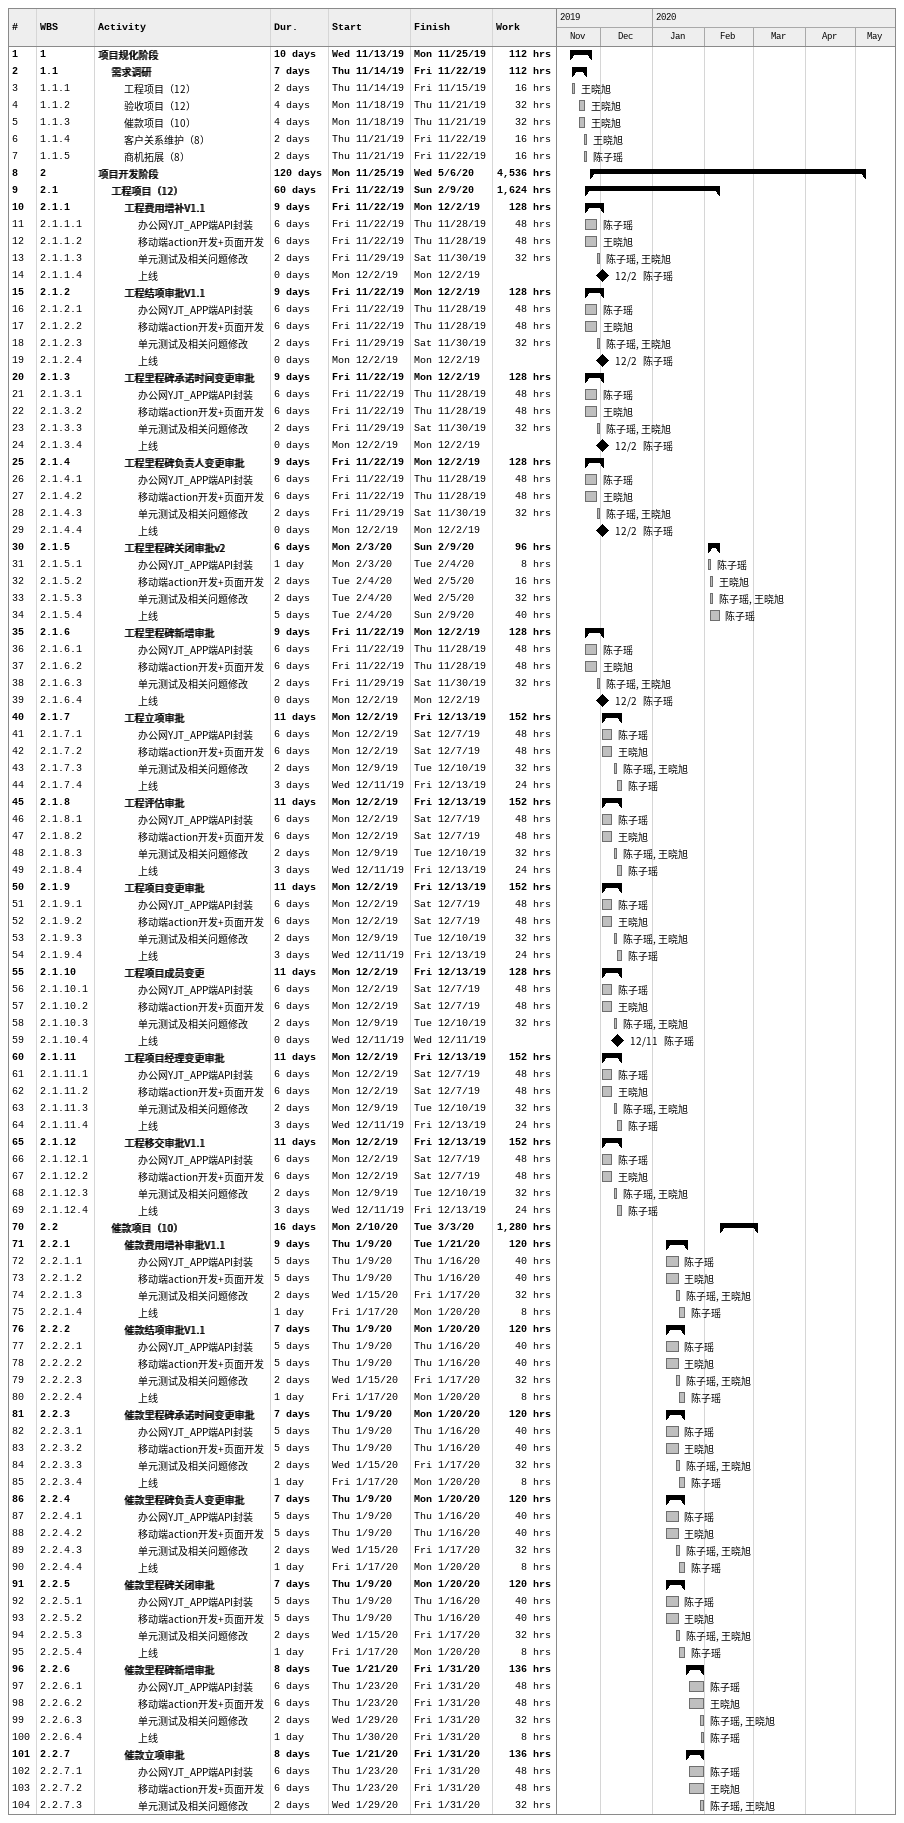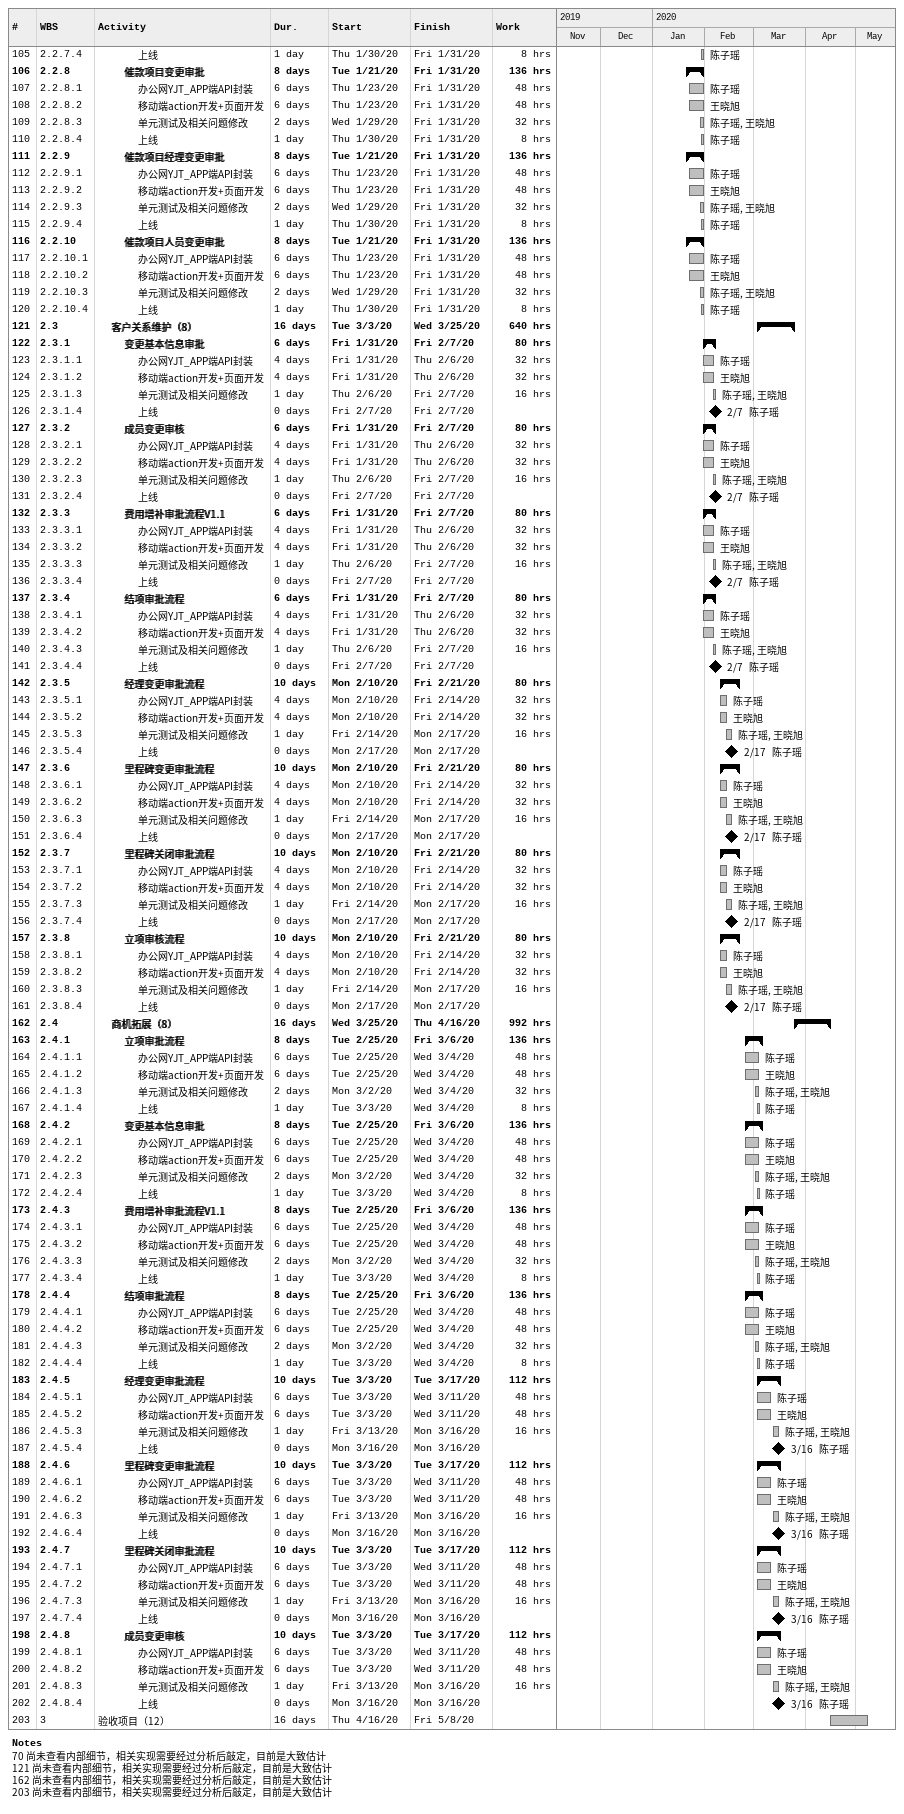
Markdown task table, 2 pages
| ID | WBS | Task | Duration | Start | Finish | Resources | Work (h) |
|---|---|---|---|---|---|---|---|
| 1 | 1 | **项目规化阶段** | 10d | 2019-11-13 | 2019-11-25 |  | 112 |
| 2 | 1.1 | **需求调研** | 7d | 2019-11-14 | 2019-11-22 |  | 112 |
| 3 | 1.1.1 | 工程项目（12） | 2d | 2019-11-14 | 2019-11-15 | 王晓旭 | 16 |
| 4 | 1.1.2 | 验收项目（12） | 4d | 2019-11-18 | 2019-11-21 | 王晓旭 | 32 |
| 5 | 1.1.3 | 催款项目（10） | 4d | 2019-11-18 | 2019-11-21 | 王晓旭 | 32 |
| 6 | 1.1.4 | 客户关系维护（8） | 2d | 2019-11-21 | 2019-11-22 | 王晓旭 | 16 |
| 7 | 1.1.5 | 商机拓展（8） | 2d | 2019-11-21 | 2019-11-22 | 陈子瑶 | 16 |
| 8 | 2 | **项目开发阶段** | 120d | 2019-11-25 | 2020-05-06 |  | 4536 |
| 9 | 2.1 | **工程项目（12）** | 60d | 2019-11-22 | 2020-02-09 |  | 1624 |
| 10 | 2.1.1 | **工程费用增补V1.1** | 9d | 2019-11-22 | 2019-12-02 |  | 128 |
| 11 | 2.1.1.1 | 办公网YJT_APP端API封装 | 6d | 2019-11-22 | 2019-11-28 | 陈子瑶 | 48 |
| 12 | 2.1.1.2 | 移动端action开发+页面开发 | 6d | 2019-11-22 | 2019-11-28 | 王晓旭 | 48 |
| 13 | 2.1.1.3 | 单元测试及相关问题修改 | 2d | 2019-11-29 | 2019-11-30 | 陈子瑶, 王晓旭 | 32 |
| 14 | 2.1.1.4 | 上线 | 0d | 2019-12-02 | 2019-12-02 | 陈子瑶 |  |
| 15 | 2.1.2 | **工程结项审批V1.1** | 9d | 2019-11-22 | 2019-12-02 |  | 128 |
| 16 | 2.1.2.1 | 办公网YJT_APP端API封装 | 6d | 2019-11-22 | 2019-11-28 | 陈子瑶 | 48 |
| 17 | 2.1.2.2 | 移动端action开发+页面开发 | 6d | 2019-11-22 | 2019-11-28 | 王晓旭 | 48 |
| 18 | 2.1.2.3 | 单元测试及相关问题修改 | 2d | 2019-11-29 | 2019-11-30 | 陈子瑶, 王晓旭 | 32 |
| 19 | 2.1.2.4 | 上线 | 0d | 2019-12-02 | 2019-12-02 | 陈子瑶 |  |
| 20 | 2.1.3 | **工程里程碑承诺时间变更审批** | 9d | 2019-11-22 | 2019-12-02 |  | 128 |
| 21 | 2.1.3.1 | 办公网YJT_APP端API封装 | 6d | 2019-11-22 | 2019-11-28 | 陈子瑶 | 48 |
| 22 | 2.1.3.2 | 移动端action开发+页面开发 | 6d | 2019-11-22 | 2019-11-28 | 王晓旭 | 48 |
| 23 | 2.1.3.3 | 单元测试及相关问题修改 | 2d | 2019-11-29 | 2019-11-30 | 陈子瑶, 王晓旭 | 32 |
| 24 | 2.1.3.4 | 上线 | 0d | 2019-12-02 | 2019-12-02 | 陈子瑶 |  |
| 25 | 2.1.4 | **工程里程碑负责人变更审批** | 9d | 2019-11-22 | 2019-12-02 |  | 128 |
| 26 | 2.1.4.1 | 办公网YJT_APP端API封装 | 6d | 2019-11-22 | 2019-11-28 | 陈子瑶 | 48 |
| 27 | 2.1.4.2 | 移动端action开发+页面开发 | 6d | 2019-11-22 | 2019-11-28 | 王晓旭 | 48 |
| 28 | 2.1.4.3 | 单元测试及相关问题修改 | 2d | 2019-11-29 | 2019-11-30 | 陈子瑶, 王晓旭 | 32 |
| 29 | 2.1.4.4 | 上线 | 0d | 2019-12-02 | 2019-12-02 | 陈子瑶 |  |
| 30 | 2.1.5 | **工程里程碑关闭审批v2** | 6d | 2020-02-03 | 2020-02-09 |  | 96 |
| 31 | 2.1.5.1 | 办公网YJT_APP端API封装 | 1d | 2020-02-03 | 2020-02-04 | 陈子瑶 | 8 |
| 32 | 2.1.5.2 | 移动端action开发+页面开发 | 2d | 2020-02-04 | 2020-02-05 | 王晓旭 | 16 |
| 33 | 2.1.5.3 | 单元测试及相关问题修改 | 2d | 2020-02-04 | 2020-02-05 | 陈子瑶, 王晓旭 | 32 |
| 34 | 2.1.5.4 | 上线 | 5d | 2020-02-04 | 2020-02-09 | 陈子瑶 | 40 |
| 35 | 2.1.6 | **工程里程碑新增审批** | 9d | 2019-11-22 | 2019-12-02 |  | 128 |
| 36 | 2.1.6.1 | 办公网YJT_APP端API封装 | 6d | 2019-11-22 | 2019-11-28 | 陈子瑶 | 48 |
| 37 | 2.1.6.2 | 移动端action开发+页面开发 | 6d | 2019-11-22 | 2019-11-28 | 王晓旭 | 48 |
| 38 | 2.1.6.3 | 单元测试及相关问题修改 | 2d | 2019-11-29 | 2019-11-30 | 陈子瑶, 王晓旭 | 32 |
| 39 | 2.1.6.4 | 上线 | 0d | 2019-12-02 | 2019-12-02 | 陈子瑶 |  |
| 40 | 2.1.7 | **工程立项审批** | 11d | 2019-12-02 | 2019-12-13 |  | 152 |
| 41 | 2.1.7.1 | 办公网YJT_APP端API封装 | 6d | 2019-12-02 | 2019-12-07 | 陈子瑶 | 48 |
| 42 | 2.1.7.2 | 移动端action开发+页面开发 | 6d | 2019-12-02 | 2019-12-07 | 王晓旭 | 48 |
| 43 | 2.1.7.3 | 单元测试及相关问题修改 | 2d | 2019-12-09 | 2019-12-10 | 陈子瑶, 王晓旭 | 32 |
| 44 | 2.1.7.4 | 上线 | 3d | 2019-12-11 | 2019-12-13 | 陈子瑶 | 24 |
| 45 | 2.1.8 | **工程评估审批** | 11d | 2019-12-02 | 2019-12-13 |  | 152 |
| 46 | 2.1.8.1 | 办公网YJT_APP端API封装 | 6d | 2019-12-02 | 2019-12-07 | 陈子瑶 | 48 |
| 47 | 2.1.8.2 | 移动端action开发+页面开发 | 6d | 2019-12-02 | 2019-12-07 | 王晓旭 | 48 |
| 48 | 2.1.8.3 | 单元测试及相关问题修改 | 2d | 2019-12-09 | 2019-12-10 | 陈子瑶, 王晓旭 | 32 |
| 49 | 2.1.8.4 | 上线 | 3d | 2019-12-11 | 2019-12-13 | 陈子瑶 | 24 |
| 50 | 2.1.9 | **工程项目变更审批** | 11d | 2019-12-02 | 2019-12-13 |  | 152 |
| 51 | 2.1.9.1 | 办公网YJT_APP端API封装 | 6d | 2019-12-02 | 2019-12-07 | 陈子瑶 | 48 |
| 52 | 2.1.9.2 | 移动端action开发+页面开发 | 6d | 2019-12-02 | 2019-12-07 | 王晓旭 | 48 |
| 53 | 2.1.9.3 | 单元测试及相关问题修改 | 2d | 2019-12-09 | 2019-12-10 | 陈子瑶, 王晓旭 | 32 |
| 54 | 2.1.9.4 | 上线 | 3d | 2019-12-11 | 2019-12-13 | 陈子瑶 | 24 |
| 55 | 2.1.10 | **工程项目成员变更** | 11d | 2019-12-02 | 2019-12-13 |  | 128 |
| 56 | 2.1.10.1 | 办公网YJT_APP端API封装 | 6d | 2019-12-02 | 2019-12-07 | 陈子瑶 | 48 |
| 57 | 2.1.10.2 | 移动端action开发+页面开发 | 6d | 2019-12-02 | 2019-12-07 | 王晓旭 | 48 |
| 58 | 2.1.10.3 | 单元测试及相关问题修改 | 2d | 2019-12-09 | 2019-12-10 | 陈子瑶, 王晓旭 | 32 |
| 59 | 2.1.10.4 | 上线 | 0d | 2019-12-11 | 2019-12-11 | 陈子瑶 |  |
| 60 | 2.1.11 | **工程项目经理变更审批** | 11d | 2019-12-02 | 2019-12-13 |  | 152 |
| 61 | 2.1.11.1 | 办公网YJT_APP端API封装 | 6d | 2019-12-02 | 2019-12-07 | 陈子瑶 | 48 |
| 62 | 2.1.11.2 | 移动端action开发+页面开发 | 6d | 2019-12-02 | 2019-12-07 | 王晓旭 | 48 |
| 63 | 2.1.11.3 | 单元测试及相关问题修改 | 2d | 2019-12-09 | 2019-12-10 | 陈子瑶, 王晓旭 | 32 |
| 64 | 2.1.11.4 | 上线 | 3d | 2019-12-11 | 2019-12-13 | 陈子瑶 | 24 |
| 65 | 2.1.12 | **工程移交审批V1.1** | 11d | 2019-12-02 | 2019-12-13 |  | 152 |
| 66 | 2.1.12.1 | 办公网YJT_APP端API封装 | 6d | 2019-12-02 | 2019-12-07 | 陈子瑶 | 48 |
| 67 | 2.1.12.2 | 移动端action开发+页面开发 | 6d | 2019-12-02 | 2019-12-07 | 王晓旭 | 48 |
| 68 | 2.1.12.3 | 单元测试及相关问题修改 | 2d | 2019-12-09 | 2019-12-10 | 陈子瑶, 王晓旭 | 32 |
| 69 | 2.1.12.4 | 上线 | 3d | 2019-12-11 | 2019-12-13 | 陈子瑶 | 24 |
| 70 | 2.2 | **催款项目（10）** | 16d | 2020-02-10 | 2020-03-03 |  | 1280 |
| 71 | 2.2.1 | **催款费用增补审批V1.1** | 9d | 2020-01-09 | 2020-01-21 |  | 120 |
| 72 | 2.2.1.1 | 办公网YJT_APP端API封装 | 5d | 2020-01-09 | 2020-01-16 | 陈子瑶 | 40 |
| 73 | 2.2.1.2 | 移动端action开发+页面开发 | 5d | 2020-01-09 | 2020-01-16 | 王晓旭 | 40 |
| 74 | 2.2.1.3 | 单元测试及相关问题修改 | 2d | 2020-01-15 | 2020-01-17 | 陈子瑶, 王晓旭 | 32 |
| 75 | 2.2.1.4 | 上线 | 1d | 2020-01-17 | 2020-01-20 | 陈子瑶 | 8 |
| 76 | 2.2.2 | **催款结项审批V1.1** | 7d | 2020-01-09 | 2020-01-20 |  | 120 |
| 77 | 2.2.2.1 | 办公网YJT_APP端API封装 | 5d | 2020-01-09 | 2020-01-16 | 陈子瑶 | 40 |
| 78 | 2.2.2.2 | 移动端action开发+页面开发 | 5d | 2020-01-09 | 2020-01-16 | 王晓旭 | 40 |
| 79 | 2.2.2.3 | 单元测试及相关问题修改 | 2d | 2020-01-15 | 2020-01-17 | 陈子瑶, 王晓旭 | 32 |
| 80 | 2.2.2.4 | 上线 | 1d | 2020-01-17 | 2020-01-20 | 陈子瑶 | 8 |
| 81 | 2.2.3 | **催款里程碑承诺时间变更审批** | 7d | 2020-01-09 | 2020-01-20 |  | 120 |
| 82 | 2.2.3.1 | 办公网YJT_APP端API封装 | 5d | 2020-01-09 | 2020-01-16 | 陈子瑶 | 40 |
| 83 | 2.2.3.2 | 移动端action开发+页面开发 | 5d | 2020-01-09 | 2020-01-16 | 王晓旭 | 40 |
| 84 | 2.2.3.3 | 单元测试及相关问题修改 | 2d | 2020-01-15 | 2020-01-17 | 陈子瑶, 王晓旭 | 32 |
| 85 | 2.2.3.4 | 上线 | 1d | 2020-01-17 | 2020-01-20 | 陈子瑶 | 8 |
| 86 | 2.2.4 | **催款里程碑负责人变更审批** | 7d | 2020-01-09 | 2020-01-20 |  | 120 |
| 87 | 2.2.4.1 | 办公网YJT_APP端API封装 | 5d | 2020-01-09 | 2020-01-16 | 陈子瑶 | 40 |
| 88 | 2.2.4.2 | 移动端action开发+页面开发 | 5d | 2020-01-09 | 2020-01-16 | 王晓旭 | 40 |
| 89 | 2.2.4.3 | 单元测试及相关问题修改 | 2d | 2020-01-15 | 2020-01-17 | 陈子瑶, 王晓旭 | 32 |
| 90 | 2.2.4.4 | 上线 | 1d | 2020-01-17 | 2020-01-20 | 陈子瑶 | 8 |
| 91 | 2.2.5 | **催款里程碑关闭审批** | 7d | 2020-01-09 | 2020-01-20 |  | 120 |
| 92 | 2.2.5.1 | 办公网YJT_APP端API封装 | 5d | 2020-01-09 | 2020-01-16 | 陈子瑶 | 40 |
| 93 | 2.2.5.2 | 移动端action开发+页面开发 | 5d | 2020-01-09 | 2020-01-16 | 王晓旭 | 40 |
| 94 | 2.2.5.3 | 单元测试及相关问题修改 | 2d | 2020-01-15 | 2020-01-17 | 陈子瑶, 王晓旭 | 32 |
| 95 | 2.2.5.4 | 上线 | 1d | 2020-01-17 | 2020-01-20 | 陈子瑶 | 8 |
| 96 | 2.2.6 | **催款里程碑新增审批** | 8d | 2020-01-21 | 2020-01-31 |  | 136 |
| 97 | 2.2.6.1 | 办公网YJT_APP端API封装 | 6d | 2020-01-23 | 2020-01-31 | 陈子瑶 | 48 |
| 98 | 2.2.6.2 | 移动端action开发+页面开发 | 6d | 2020-01-23 | 2020-01-31 | 王晓旭 | 48 |
| 99 | 2.2.6.3 | 单元测试及相关问题修改 | 2d | 2020-01-29 | 2020-01-31 | 陈子瑶, 王晓旭 | 32 |
| 100 | 2.2.6.4 | 上线 | 1d | 2020-01-30 | 2020-01-31 | 陈子瑶 | 8 |
| 101 | 2.2.7 | **催款立项审批** | 8d | 2020-01-21 | 2020-01-31 |  | 136 |
| 102 | 2.2.7.1 | 办公网YJT_APP端API封装 | 6d | 2020-01-23 | 2020-01-31 | 陈子瑶 | 48 |
| 103 | 2.2.7.2 | 移动端action开发+页面开发 | 6d | 2020-01-23 | 2020-01-31 | 王晓旭 | 48 |
| 104 | 2.2.7.3 | 单元测试及相关问题修改 | 2d | 2020-01-29 | 2020-01-31 | 陈子瑶, 王晓旭 | 32 |
| 105 | 2.2.7.4 | 上线 | 1d | 2020-01-30 | 2020-01-31 | 陈子瑶 | 8 |
| 106 | 2.2.8 | **催款项目变更审批** | 8d | 2020-01-21 | 2020-01-31 |  | 136 |
| 107 | 2.2.8.1 | 办公网YJT_APP端API封装 | 6d | 2020-01-23 | 2020-01-31 | 陈子瑶 | 48 |
| 108 | 2.2.8.2 | 移动端action开发+页面开发 | 6d | 2020-01-23 | 2020-01-31 | 王晓旭 | 48 |
| 109 | 2.2.8.3 | 单元测试及相关问题修改 | 2d | 2020-01-29 | 2020-01-31 | 陈子瑶, 王晓旭 | 32 |
| 110 | 2.2.8.4 | 上线 | 1d | 2020-01-30 | 2020-01-31 | 陈子瑶 | 8 |
| 111 | 2.2.9 | **催款项目经理变更审批** | 8d | 2020-01-21 | 2020-01-31 |  | 136 |
| 112 | 2.2.9.1 | 办公网YJT_APP端API封装 | 6d | 2020-01-23 | 2020-01-31 | 陈子瑶 | 48 |
| 113 | 2.2.9.2 | 移动端action开发+页面开发 | 6d | 2020-01-23 | 2020-01-31 | 王晓旭 | 48 |
| 114 | 2.2.9.3 | 单元测试及相关问题修改 | 2d | 2020-01-29 | 2020-01-31 | 陈子瑶, 王晓旭 | 32 |
| 115 | 2.2.9.4 | 上线 | 1d | 2020-01-30 | 2020-01-31 | 陈子瑶 | 8 |
| 116 | 2.2.10 | **催款项目人员变更审批** | 8d | 2020-01-21 | 2020-01-31 |  | 136 |
| 117 | 2.2.10.1 | 办公网YJT_APP端API封装 | 6d | 2020-01-23 | 2020-01-31 | 陈子瑶 | 48 |
| 118 | 2.2.10.2 | 移动端action开发+页面开发 | 6d | 2020-01-23 | 2020-01-31 | 王晓旭 | 48 |
| 119 | 2.2.10.3 | 单元测试及相关问题修改 | 2d | 2020-01-29 | 2020-01-31 | 陈子瑶, 王晓旭 | 32 |
| 120 | 2.2.10.4 | 上线 | 1d | 2020-01-30 | 2020-01-31 | 陈子瑶 | 8 |
| 121 | 2.3 | **客户关系维护（8）** | 16d | 2020-03-03 | 2020-03-25 |  | 640 |
| 122 | 2.3.1 | **变更基本信息审批** | 6d | 2020-01-31 | 2020-02-07 |  | 80 |
| 123 | 2.3.1.1 | 办公网YJT_APP端API封装 | 4d | 2020-01-31 | 2020-02-06 | 陈子瑶 | 32 |
| 124 | 2.3.1.2 | 移动端action开发+页面开发 | 4d | 2020-01-31 | 2020-02-06 | 王晓旭 | 32 |
| 125 | 2.3.1.3 | 单元测试及相关问题修改 | 1d | 2020-02-06 | 2020-02-07 | 陈子瑶, 王晓旭 | 16 |
| 126 | 2.3.1.4 | 上线 | 0d | 2020-02-07 | 2020-02-07 | 陈子瑶 |  |
| 127 | 2.3.2 | **成员变更审核** | 6d | 2020-01-31 | 2020-02-07 |  | 80 |
| 128 | 2.3.2.1 | 办公网YJT_APP端API封装 | 4d | 2020-01-31 | 2020-02-06 | 陈子瑶 | 32 |
| 129 | 2.3.2.2 | 移动端action开发+页面开发 | 4d | 2020-01-31 | 2020-02-06 | 王晓旭 | 32 |
| 130 | 2.3.2.3 | 单元测试及相关问题修改 | 1d | 2020-02-06 | 2020-02-07 | 陈子瑶, 王晓旭 | 16 |
| 131 | 2.3.2.4 | 上线 | 0d | 2020-02-07 | 2020-02-07 | 陈子瑶 |  |
| 132 | 2.3.3 | **费用增补审批流程V1.1** | 6d | 2020-01-31 | 2020-02-07 |  | 80 |
| 133 | 2.3.3.1 | 办公网YJT_APP端API封装 | 4d | 2020-01-31 | 2020-02-06 | 陈子瑶 | 32 |
| 134 | 2.3.3.2 | 移动端action开发+页面开发 | 4d | 2020-01-31 | 2020-02-06 | 王晓旭 | 32 |
| 135 | 2.3.3.3 | 单元测试及相关问题修改 | 1d | 2020-02-06 | 2020-02-07 | 陈子瑶, 王晓旭 | 16 |
| 136 | 2.3.3.4 | 上线 | 0d | 2020-02-07 | 2020-02-07 | 陈子瑶 |  |
| 137 | 2.3.4 | **结项审批流程** | 6d | 2020-01-31 | 2020-02-07 |  | 80 |
| 138 | 2.3.4.1 | 办公网YJT_APP端API封装 | 4d | 2020-01-31 | 2020-02-06 | 陈子瑶 | 32 |
| 139 | 2.3.4.2 | 移动端action开发+页面开发 | 4d | 2020-01-31 | 2020-02-06 | 王晓旭 | 32 |
| 140 | 2.3.4.3 | 单元测试及相关问题修改 | 1d | 2020-02-06 | 2020-02-07 | 陈子瑶, 王晓旭 | 16 |
| 141 | 2.3.4.4 | 上线 | 0d | 2020-02-07 | 2020-02-07 | 陈子瑶 |  |
| 142 | 2.3.5 | **经理变更审批流程** | 10d | 2020-02-10 | 2020-02-21 |  | 80 |
| 143 | 2.3.5.1 | 办公网YJT_APP端API封装 | 4d | 2020-02-10 | 2020-02-14 | 陈子瑶 | 32 |
| 144 | 2.3.5.2 | 移动端action开发+页面开发 | 4d | 2020-02-10 | 2020-02-14 | 王晓旭 | 32 |
| 145 | 2.3.5.3 | 单元测试及相关问题修改 | 1d | 2020-02-14 | 2020-02-17 | 陈子瑶, 王晓旭 | 16 |
| 146 | 2.3.5.4 | 上线 | 0d | 2020-02-17 | 2020-02-17 | 陈子瑶 |  |
| 147 | 2.3.6 | **里程碑变更审批流程** | 10d | 2020-02-10 | 2020-02-21 |  | 80 |
| 148 | 2.3.6.1 | 办公网YJT_APP端API封装 | 4d | 2020-02-10 | 2020-02-14 | 陈子瑶 | 32 |
| 149 | 2.3.6.2 | 移动端action开发+页面开发 | 4d | 2020-02-10 | 2020-02-14 | 王晓旭 | 32 |
| 150 | 2.3.6.3 | 单元测试及相关问题修改 | 1d | 2020-02-14 | 2020-02-17 | 陈子瑶, 王晓旭 | 16 |
| 151 | 2.3.6.4 | 上线 | 0d | 2020-02-17 | 2020-02-17 | 陈子瑶 |  |
| 152 | 2.3.7 | **里程碑关闭审批流程** | 10d | 2020-02-10 | 2020-02-21 |  | 80 |
| 153 | 2.3.7.1 | 办公网YJT_APP端API封装 | 4d | 2020-02-10 | 2020-02-14 | 陈子瑶 | 32 |
| 154 | 2.3.7.2 | 移动端action开发+页面开发 | 4d | 2020-02-10 | 2020-02-14 | 王晓旭 | 32 |
| 155 | 2.3.7.3 | 单元测试及相关问题修改 | 1d | 2020-02-14 | 2020-02-17 | 陈子瑶, 王晓旭 | 16 |
| 156 | 2.3.7.4 | 上线 | 0d | 2020-02-17 | 2020-02-17 | 陈子瑶 |  |
| 157 | 2.3.8 | **立项审核流程** | 10d | 2020-02-10 | 2020-02-21 |  | 80 |
| 158 | 2.3.8.1 | 办公网YJT_APP端API封装 | 4d | 2020-02-10 | 2020-02-14 | 陈子瑶 | 32 |
| 159 | 2.3.8.2 | 移动端action开发+页面开发 | 4d | 2020-02-10 | 2020-02-14 | 王晓旭 | 32 |
| 160 | 2.3.8.3 | 单元测试及相关问题修改 | 1d | 2020-02-14 | 2020-02-17 | 陈子瑶, 王晓旭 | 16 |
| 161 | 2.3.8.4 | 上线 | 0d | 2020-02-17 | 2020-02-17 | 陈子瑶 |  |
| 162 | 2.4 | **商机拓展（8）** | 16d | 2020-03-25 | 2020-04-16 |  | 992 |
| 163 | 2.4.1 | **立项审批流程** | 8d | 2020-02-25 | 2020-03-06 |  | 136 |
| 164 | 2.4.1.1 | 办公网YJT_APP端API封装 | 6d | 2020-02-25 | 2020-03-04 | 陈子瑶 | 48 |
| 165 | 2.4.1.2 | 移动端action开发+页面开发 | 6d | 2020-02-25 | 2020-03-04 | 王晓旭 | 48 |
| 166 | 2.4.1.3 | 单元测试及相关问题修改 | 2d | 2020-03-02 | 2020-03-04 | 陈子瑶, 王晓旭 | 32 |
| 167 | 2.4.1.4 | 上线 | 1d | 2020-03-03 | 2020-03-04 | 陈子瑶 | 8 |
| 168 | 2.4.2 | **变更基本信息审批** | 8d | 2020-02-25 | 2020-03-06 |  | 136 |
| 169 | 2.4.2.1 | 办公网YJT_APP端API封装 | 6d | 2020-02-25 | 2020-03-04 | 陈子瑶 | 48 |
| 170 | 2.4.2.2 | 移动端action开发+页面开发 | 6d | 2020-02-25 | 2020-03-04 | 王晓旭 | 48 |
| 171 | 2.4.2.3 | 单元测试及相关问题修改 | 2d | 2020-03-02 | 2020-03-04 | 陈子瑶, 王晓旭 | 32 |
| 172 | 2.4.2.4 | 上线 | 1d | 2020-03-03 | 2020-03-04 | 陈子瑶 | 8 |
| 173 | 2.4.3 | **费用增补审批流程V1.1** | 8d | 2020-02-25 | 2020-03-06 |  | 136 |
| 174 | 2.4.3.1 | 办公网YJT_APP端API封装 | 6d | 2020-02-25 | 2020-03-04 | 陈子瑶 | 48 |
| 175 | 2.4.3.2 | 移动端action开发+页面开发 | 6d | 2020-02-25 | 2020-03-04 | 王晓旭 | 48 |
| 176 | 2.4.3.3 | 单元测试及相关问题修改 | 2d | 2020-03-02 | 2020-03-04 | 陈子瑶, 王晓旭 | 32 |
| 177 | 2.4.3.4 | 上线 | 1d | 2020-03-03 | 2020-03-04 | 陈子瑶 | 8 |
| 178 | 2.4.4 | **结项审批流程** | 8d | 2020-02-25 | 2020-03-06 |  | 136 |
| 179 | 2.4.4.1 | 办公网YJT_APP端API封装 | 6d | 2020-02-25 | 2020-03-04 | 陈子瑶 | 48 |
| 180 | 2.4.4.2 | 移动端action开发+页面开发 | 6d | 2020-02-25 | 2020-03-04 | 王晓旭 | 48 |
| 181 | 2.4.4.3 | 单元测试及相关问题修改 | 2d | 2020-03-02 | 2020-03-04 | 陈子瑶, 王晓旭 | 32 |
| 182 | 2.4.4.4 | 上线 | 1d | 2020-03-03 | 2020-03-04 | 陈子瑶 | 8 |
| 183 | 2.4.5 | **经理变更审批流程** | 10d | 2020-03-03 | 2020-03-17 |  | 112 |
| 184 | 2.4.5.1 | 办公网YJT_APP端API封装 | 6d | 2020-03-03 | 2020-03-11 | 陈子瑶 | 48 |
| 185 | 2.4.5.2 | 移动端action开发+页面开发 | 6d | 2020-03-03 | 2020-03-11 | 王晓旭 | 48 |
| 186 | 2.4.5.3 | 单元测试及相关问题修改 | 1d | 2020-03-13 | 2020-03-16 | 陈子瑶, 王晓旭 | 16 |
| 187 | 2.4.5.4 | 上线 | 0d | 2020-03-16 | 2020-03-16 | 陈子瑶 |  |
| 188 | 2.4.6 | **里程碑变更审批流程** | 10d | 2020-03-03 | 2020-03-17 |  | 112 |
| 189 | 2.4.6.1 | 办公网YJT_APP端API封装 | 6d | 2020-03-03 | 2020-03-11 | 陈子瑶 | 48 |
| 190 | 2.4.6.2 | 移动端action开发+页面开发 | 6d | 2020-03-03 | 2020-03-11 | 王晓旭 | 48 |
| 191 | 2.4.6.3 | 单元测试及相关问题修改 | 1d | 2020-03-13 | 2020-03-16 | 陈子瑶, 王晓旭 | 16 |
| 192 | 2.4.6.4 | 上线 | 0d | 2020-03-16 | 2020-03-16 | 陈子瑶 |  |
| 193 | 2.4.7 | **里程碑关闭审批流程** | 10d | 2020-03-03 | 2020-03-17 |  | 112 |
| 194 | 2.4.7.1 | 办公网YJT_APP端API封装 | 6d | 2020-03-03 | 2020-03-11 | 陈子瑶 | 48 |
| 195 | 2.4.7.2 | 移动端action开发+页面开发 | 6d | 2020-03-03 | 2020-03-11 | 王晓旭 | 48 |
| 196 | 2.4.7.3 | 单元测试及相关问题修改 | 1d | 2020-03-13 | 2020-03-16 | 陈子瑶, 王晓旭 | 16 |
| 197 | 2.4.7.4 | 上线 | 0d | 2020-03-16 | 2020-03-16 | 陈子瑶 |  |
| 198 | 2.4.8 | **成员变更审核** | 10d | 2020-03-03 | 2020-03-17 |  | 112 |
| 199 | 2.4.8.1 | 办公网YJT_APP端API封装 | 6d | 2020-03-03 | 2020-03-11 | 陈子瑶 | 48 |
| 200 | 2.4.8.2 | 移动端action开发+页面开发 | 6d | 2020-03-03 | 2020-03-11 | 王晓旭 | 48 |
| 201 | 2.4.8.3 | 单元测试及相关问题修改 | 1d | 2020-03-13 | 2020-03-16 | 陈子瑶, 王晓旭 | 16 |
| 202 | 2.4.8.4 | 上线 | 0d | 2020-03-16 | 2020-03-16 | 陈子瑶 |  |
| 203 | 3 | 验收项目（12） | 16d | 2020-04-16 | 2020-05-08 |  |  |

Notes
- 70: 尚未查看内部细节，相关实现需要经过分析后敲定，目前是大致估计
- 121: 尚未查看内部细节，相关实现需要经过分析后敲定，目前是大致估计
- 162: 尚未查看内部细节，相关实现需要经过分析后敲定，目前是大致估计
- 203: 尚未查看内部细节，相关实现需要经过分析后敲定，目前是大致估计
